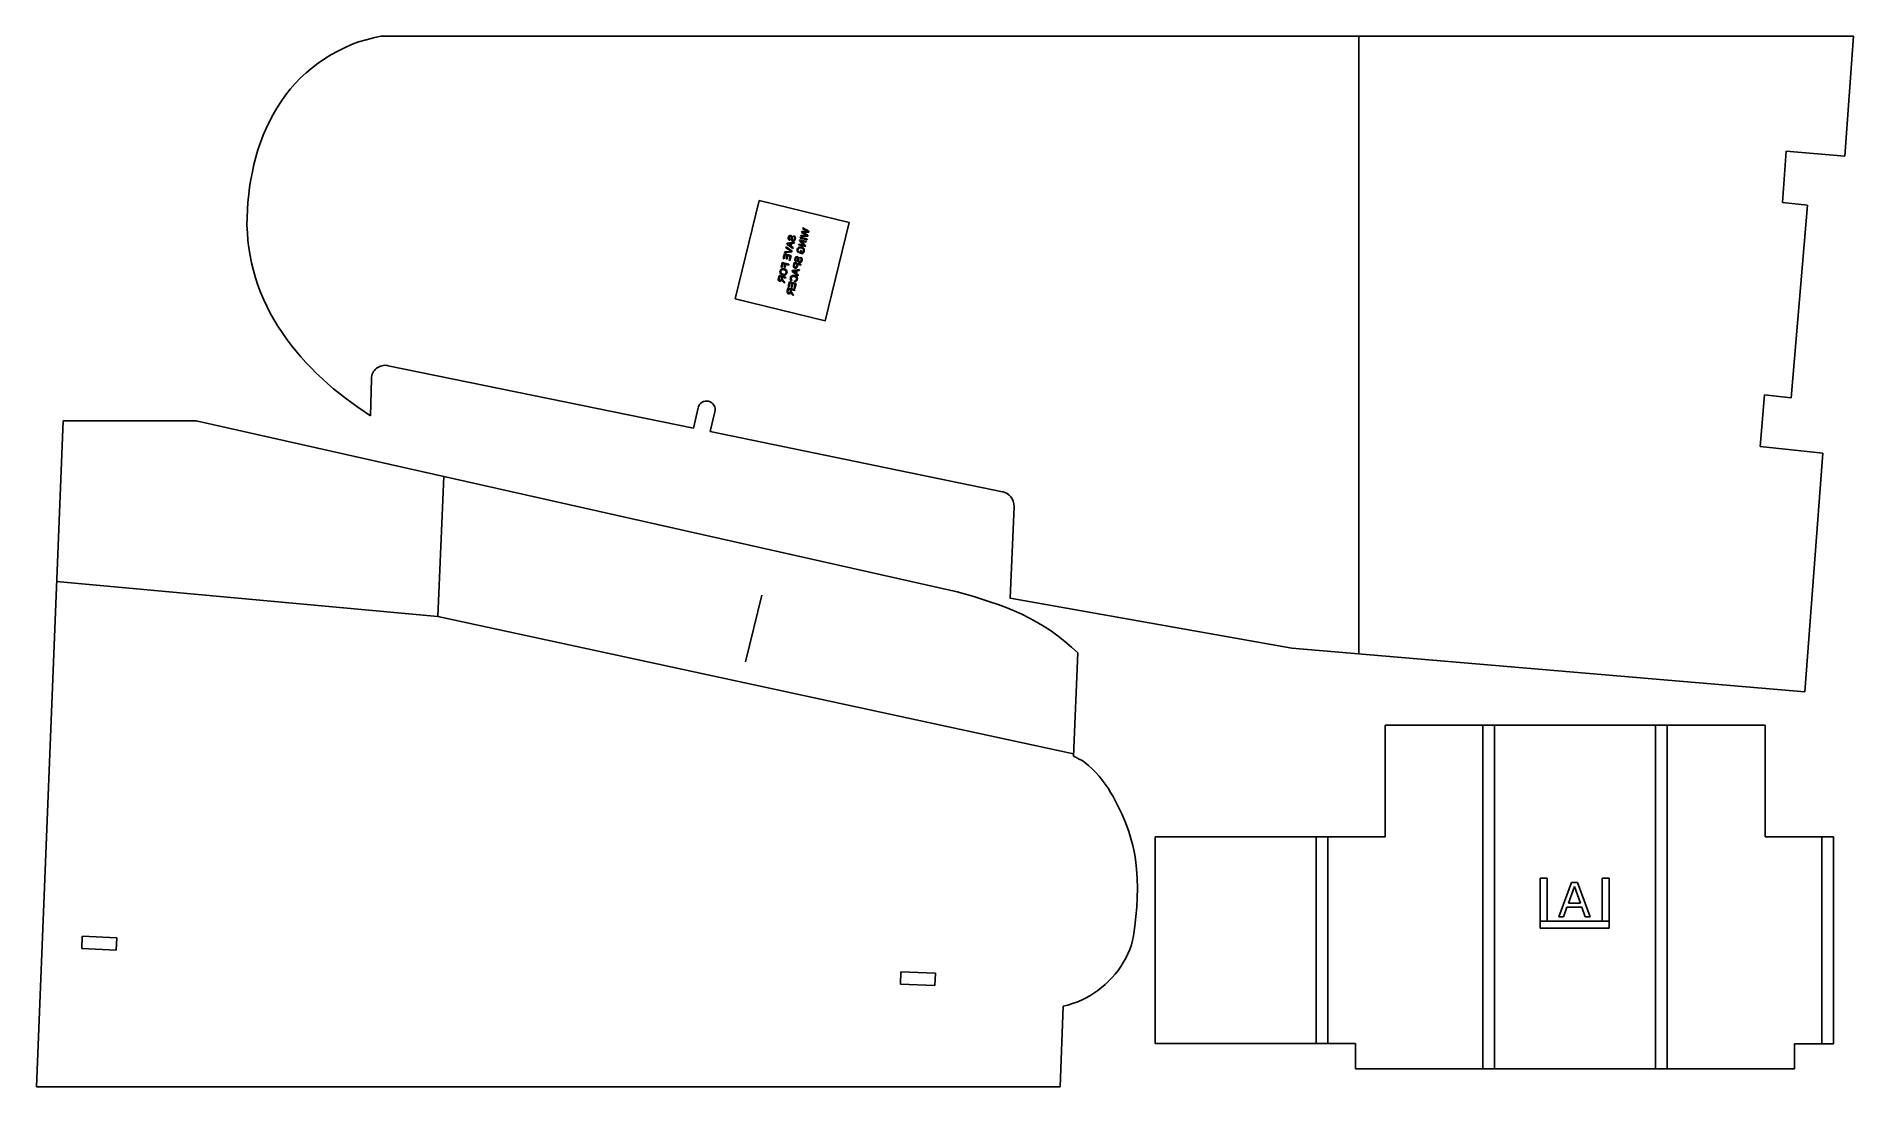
# Model space of a CAD drawing. Extents: x 5 to 676, y 32 to 420.
import ezdxf

# ---------------------------------------------------------------- set-up
doc = ezdxf.new("R2010")
doc.units = 0
doc.layers.add('Layer_1', color=7, linetype='CONTINUOUS')

msp = doc.modelspace()

# ---------------------------------------------------------------- linework, layer by layer
at = {"layer": 'Layer_1', "color": 7}
for p, q in [((119.008203, 415.566171), (121.587969, 416.707227)), ((121.587969, 416.707227), (124.217377, 417.69945)), ((124.217377, 417.69945), (126.945986, 418.54284)), ((126.945986, 418.54284), (129.674595, 419.187785)), ((129.674595, 419.187785), (132.452819, 419.783119)), ((132.452819, 419.783119), (676.042083, 419.783119)), ((672.767748, 375.529982), (676.042083, 419.783119)), ((107.0023, 408.174111), (109.234819, 409.860891)), ((109.234819, 409.860891), (111.566539, 411.448448)), ((111.566539, 411.448448), (113.997489, 412.93678)), ((113.997489, 412.93678), (116.478025, 414.325892)), ((116.478025, 414.325892), (119.008203, 415.566171)), ((100.800918, 402.369607), (102.785364, 404.403664)), ((102.785364, 404.403664), (104.819424, 406.338498)), ((104.819424, 406.338498), (107.0023, 408.174111)), ((95.591745, 395.672104), (97.228916, 398.003826)), ((97.228916, 398.003826), (98.965289, 400.236328)), ((98.965289, 400.236328), (100.800918, 402.369607)), ((91.325194, 388.379267), (92.615063, 390.859822)), ((92.615063, 390.859822), (94.053803, 393.290769)), ((94.053803, 393.290769), (95.591745, 395.672104)), ((88.001237, 380.590317), (88.993474, 383.219708)), ((88.993474, 383.219708), (90.084912, 385.799487)), ((90.084912, 385.799487), (91.325194, 388.379267)), ((86.264837, 375.182702), (87.058615, 377.911317)), ((87.058615, 377.911317), (88.001237, 380.590317)), ((651.087679, 377.365592), (649.797791, 358.46375)), ((672.767748, 375.529982), (651.087679, 377.365592)), ((84.429235, 366.947254), (84.974968, 369.725478)), ((84.974968, 369.725478), (85.570288, 372.45409)), ((85.570288, 372.45409), (86.264837, 375.182702)), ((83.635457, 361.341195), (83.982731, 364.119418)), ((83.982731, 364.119418), (84.429235, 366.947254)), ((83.040137, 352.907302), (83.139338, 355.735135)), ((83.139338, 355.735135), (83.337797, 358.513359)), ((83.337797, 358.513359), (83.635457, 361.341195)), ((649.797791, 358.46375), (659.025462, 357.471527)), ((659.025462, 357.471527), (652.972904, 286.22993)), ((82.990523, 350.079466), (83.040137, 352.907302)), ((83.139338, 347.251631), (82.990523, 350.079466)), ((288.135404, 349.103689), (288.053382, 348.768753)), ((290.442499, 347.844717), (288.135404, 349.103689)), ((83.337797, 344.423796), (83.139338, 347.251631)), ((83.685072, 341.645572), (83.337797, 344.423796)), ((282.340882, 343.423828), (282.254706, 343.072068)), ((282.254706, 343.072068), (284.474683, 341.457755)), ((285.040396, 343.766923), (282.340882, 343.423828)), ((283.647867, 342.466718), (283.027609, 342.891638)), ((283.062687, 343.209529), (283.852794, 343.303203)), ((283.329212, 344.45021), (283.429478, 344.757484)), ((283.852794, 343.303203), (283.647867, 342.466718)), ((283.889047, 342.300587), (284.141804, 343.332308)), ((284.565807, 341.829714), (283.889047, 342.300587)), ((284.141804, 343.332308), (284.955457, 343.420213)), ((284.771755, 346.100329), (284.669436, 345.798911)), ((284.771809, 346.100316), (284.771755, 346.100329)), ((284.955457, 343.420213), (285.040396, 343.766923)), ((286.650495, 343.040068), (286.573831, 342.727012)), ((286.573831, 342.727012), (289.041261, 342.122768)), ((288.587744, 342.565659), (286.650495, 343.040068)), ((287.049888, 344.670989), (286.967866, 344.336053)), ((286.967866, 344.336053), (288.587744, 342.565659)), ((289.517318, 344.066745), (287.049888, 344.670989)), ((287.270129, 345.570343), (287.190168, 345.243822)), ((287.190168, 345.243822), (289.657598, 344.639578)), ((289.737559, 344.966099), (287.270129, 345.570343)), ((287.438835, 346.259254), (287.358462, 345.93105)), ((287.358462, 345.93105), (289.991584, 346.00341)), ((289.119131, 346.258097), (287.438835, 346.259254)), ((289.123283, 342.457704), (287.501732, 344.228508)), ((287.501732, 344.228508), (289.440654, 343.753689)), ((287.793715, 347.708401), (287.697267, 347.314556)), ((287.697267, 347.314556), (288.859584, 346.655271)), ((289.57499, 347.769931), (287.793715, 347.708401)), ((288.053382, 348.768753), (289.578927, 347.997325)), ((290.06866, 346.318149), (288.316008, 347.298618)), ((288.352691, 347.448415), (290.360889, 347.511464)), ((289.041261, 342.122768), (289.123283, 342.457704)), ((289.440654, 343.753689), (289.517318, 344.066745)), ((289.657598, 344.639578), (289.737559, 344.966099)), ((289.991584, 346.00341), (290.06866, 346.318149)), ((290.360889, 347.511464), (290.442499, 347.844717)), ((84.131575, 338.817737), (83.685072, 341.645572)), ((84.67728, 336.089124), (84.131575, 338.817737)), ((85.371857, 333.310901), (84.67728, 336.089124)), ((280.578019, 336.228058), (280.170226, 334.563504)), ((280.461392, 334.492172), (280.789193, 335.83021)), ((283.045392, 335.623585), (280.578019, 336.228058)), ((280.789193, 335.83021), (281.553319, 335.64301)), ((281.378495, 339.495494), (280.941427, 337.711442)), ((280.941427, 337.711442), (281.232593, 337.640111)), ((281.232593, 337.640111), (281.589669, 339.097647)), ((281.553319, 335.64301), (281.269638, 334.485061)), ((283.845869, 338.891022), (281.378495, 339.495494)), ((281.451897, 339.795111), (284.155947, 340.15672)), ((281.533538, 340.12836), (281.451897, 339.795111)), ((283.489293, 340.355723), (281.533538, 340.12836)), ((281.560804, 334.413729), (281.844485, 335.571678)), ((281.589669, 339.097647), (282.34538, 338.912508)), ((281.844485, 335.571678), (282.965401, 335.297069)), ((282.004829, 342.052104), (281.91824, 341.698661)), ((281.91824, 341.698661), (283.553616, 340.618283)), ((284.238001, 340.491652), (282.004829, 342.052104)), ((282.34538, 338.912508), (282.010982, 337.547541)), ((282.010982, 337.547541), (282.300476, 337.476619)), ((282.300476, 337.476619), (282.634874, 338.841586)), ((282.634874, 338.841586), (283.474711, 338.635838)), ((282.965401, 335.297069), (283.045392, 335.623585)), ((283.474711, 338.635838), (283.103616, 337.121077)), ((283.103616, 337.121077), (283.394782, 337.049746)), ((283.394782, 337.049746), (283.845869, 338.891022)), ((284.155947, 340.15672), (284.238001, 340.491652)), ((284.474683, 341.457755), (284.565807, 341.829714)), ((284.985177, 336.239752), (284.757246, 335.308997)), ((287.452607, 335.635507), (284.985177, 336.239752)), ((285.041797, 335.210772), (285.196361, 335.841933)), ((285.196361, 335.841933), (286.07835, 335.625944)), ((285.807718, 336.589615), (285.907956, 336.896898)), ((286.07835, 335.625944), (285.922137, 334.988051)), ((286.214546, 334.921795), (286.369522, 335.554639)), ((286.369522, 335.554639), (287.372646, 335.308986)), ((286.598999, 339.847382), (286.751912, 340.122141)), ((287.367023, 340.727938), (287.108323, 339.683405)), ((287.108323, 339.683405), (288.023947, 339.45918)), ((287.250107, 338.239859), (287.147816, 337.938431)), ((287.250162, 338.239845), (287.250107, 338.239859)), ((287.656496, 340.657049), (287.367023, 340.727938)), ((287.372646, 335.308986), (287.452607, 335.635507)), ((287.477809, 339.931889), (287.656496, 340.657049)), ((287.937292, 339.819367), (287.477809, 339.931889)), ((86.116021, 330.631899), (85.371857, 333.310901)), ((87.009029, 327.903286), (86.116021, 330.631899)), ((279.407967, 331.452067), (279.139955, 330.358075)), ((281.875341, 330.847595), (279.407967, 331.452067)), ((279.409319, 330.277812), (279.60064, 331.058755)), ((279.60064, 331.058755), (280.41693, 330.858775)), ((280.170226, 334.563504), (280.461392, 334.492172)), ((280.41693, 330.858775), (280.244989, 330.156936)), ((280.606907, 330.410814), (280.699681, 330.789505)), ((280.699681, 330.789505), (281.79535, 330.521081)), ((280.776228, 329.266772), (281.342614, 328.673073)), ((281.443222, 329.083742), (281.009876, 329.536016)), ((281.269638, 334.485061), (281.560804, 334.413729)), ((281.278656, 333.590224), (281.278656, 333.590224)), ((281.342614, 328.673073), (281.443222, 329.083742)), ((281.356187, 333.928044), (281.356187, 333.928044)), ((281.79535, 330.521081), (281.875341, 330.847595)), ((283.248005, 329.146017), (282.811104, 327.361936)), ((283.102304, 327.290625), (283.459244, 328.748185)), ((285.715434, 328.541773), (283.248005, 329.146017)), ((283.459244, 328.748185), (284.214944, 328.563123)), ((284.03494, 329.430809), (284.189404, 329.733733)), ((284.25645, 333.264001), (284.170307, 332.912233)), ((284.170307, 332.912233), (286.390434, 331.29813)), ((286.955932, 333.607339), (284.25645, 333.264001)), ((285.563524, 332.307014), (284.943227, 332.731874)), ((284.978276, 333.049769), (285.768373, 333.143512)), ((285.030308, 329.488556), (285.032802, 329.141843)), ((285.030308, 329.488556), (285.030308, 329.488556)), ((285.768373, 333.143512), (285.563524, 332.307014)), ((285.80472, 332.140906), (286.057381, 333.172644)), ((286.481524, 331.670095), (285.80472, 332.140906)), ((286.057381, 333.172644), (286.871025, 333.260621)), ((286.390434, 331.29813), (286.481524, 331.670095)), ((286.871025, 333.260621), (286.955932, 333.607339)), ((88.001237, 325.273896), (87.009029, 327.903286)), ((89.092675, 322.694117), (88.001237, 325.273896)), ((90.283343, 320.114337), (89.092675, 322.694117)), ((282.685386, 326.848566), (282.417474, 325.754552)), ((285.152815, 326.244321), (282.685386, 326.848566)), ((282.686847, 325.674313), (282.878094, 326.455271)), ((282.811104, 327.361936), (283.102304, 327.290625)), ((282.878094, 326.455271), (283.694403, 326.255367)), ((283.694403, 326.255367), (283.522528, 325.553515)), ((284.214944, 328.563123), (283.880674, 327.198131)), ((283.880674, 327.198131), (284.170174, 327.127236)), ((283.884421, 325.807426), (283.97716, 326.186123)), ((283.97716, 326.186123), (285.072854, 325.9178)), ((284.053849, 324.663402), (284.62029, 324.069758)), ((284.170174, 327.127236), (284.504445, 328.492228)), ((284.72086, 324.480434), (284.287472, 324.932668)), ((284.504445, 328.492228), (285.344301, 328.286557)), ((284.62029, 324.069758), (284.72086, 324.480434)), ((285.344301, 328.286557), (284.973347, 326.771771)), ((284.973347, 326.771771), (285.26452, 326.700466)), ((285.072854, 325.9178), (285.152815, 326.244321)), ((285.26452, 326.700466), (285.715434, 328.541773)), ((91.573239, 317.584169), (90.283343, 320.114337)), ((92.962365, 315.153223), (91.573239, 317.584169)), ((94.401078, 312.722277), (92.962365, 315.153223)), ((95.93902, 310.340943), (94.401078, 312.722277)), ((97.576191, 308.05883), (95.93902, 310.340943)), ((99.262977, 305.776718), (97.576191, 308.05883)), ((101.048964, 303.593828), (99.262977, 305.776718)), ((102.884593, 301.410937), (101.048964, 303.593828)), ((104.76981, 299.32727), (102.884593, 301.410937)), ((106.704641, 297.293213), (104.76981, 299.32727)), ((108.689086, 295.308767), (106.704641, 297.293213)), ((110.772761, 293.373934), (108.689086, 295.308767)), ((135.082199, 298.136602), (247.749123, 275.017811)), ((112.856408, 291.488709), (110.772761, 293.373934)), ((114.989697, 289.653096), (112.856408, 291.488709)), ((117.172602, 287.867095), (114.989697, 289.653096)), ((128.583157, 279.582036), (128.980046, 293.324322)), ((119.405092, 286.130706), (117.172602, 287.867095)), ((121.637583, 284.443929), (119.405092, 286.130706)), ((123.969303, 282.806761), (121.637583, 284.443929)), ((128.583157, 279.582036), (123.969303, 282.806761)), ((249.584724, 282.608316), (247.749123, 275.017811)), ((643.100285, 287.321374), (641.512728, 268.320308)), ((652.972904, 286.22993), (643.100285, 287.321374)), ((5.24431, 31.858533), (15.116923, 277.780947)), ((15.116923, 277.780947), (64.231945, 277.780947)), ((345.179828, 214.576353), (64.231945, 277.780947)), ((253.950504, 273.777532), (255.736491, 281.11998)), ((253.950504, 273.777532), (361.904345, 251.601353)), ((641.512728, 268.320308), (664.631521, 265.839749)), ((664.631521, 265.839749), (658.08285, 177.730364)), ((364.682569, 212.30933), (366.170896, 246.144129)), ((266.943056, 188.77856), (272.995622, 213.435297)), ((351.232394, 212.889576), (345.179828, 214.576353)), ((354.258663, 211.946962), (351.232394, 212.889576)), ((357.235345, 210.954739), (354.258663, 211.946962)), ((360.212, 209.912904), (357.235345, 210.954739)), ((363.188682, 208.821461), (360.212, 209.912904)), ((366.115722, 207.630793), (363.188682, 208.821461)), ((468.667516, 193.754765), (364.682569, 212.30933)), ((368.993175, 206.340902), (366.115722, 207.630793)), ((371.821014, 204.951793), (368.993175, 206.340902)), ((374.549623, 203.413846), (371.821014, 204.951793)), ((377.278232, 201.776677), (374.549623, 203.413846)), ((379.907612, 200.040288), (377.278232, 201.776677)), ((382.43779, 198.204675), (379.907612, 200.040288)), ((384.918355, 196.269842), (382.43779, 198.204675)), ((387.299689, 194.186175), (384.918355, 196.269842)), ((389.631409, 192.052894), (387.299689, 194.186175)), ((389.631409, 192.052894), (388.093467, 153.901929)), ((658.08285, 177.730364), (468.667516, 193.754765)), ((503.132328, 165.409103), (503.132328, 124.132635)), ((643.383032, 165.409103), (503.132328, 165.409103)), ((643.383032, 165.409103), (643.383032, 124.132635)), ((388.539971, 153.703485), (388.093467, 153.901929)), ((388.887246, 153.50504), (388.539971, 153.703485)), ((389.135291, 153.356205), (388.887246, 153.50504)), ((389.383364, 153.256984), (389.135291, 153.356205)), ((389.730639, 153.058539), (389.383364, 153.256984)), ((389.978684, 152.959318), (389.730639, 153.058539)), ((390.425188, 152.711262), (389.978684, 152.959318)), ((391.020507, 152.413594), (390.425188, 152.711262)), ((391.66547, 152.016705), (391.020507, 152.413594)), ((392.310404, 151.570204), (391.66547, 152.016705)), ((393.649915, 150.528372), (392.310404, 151.570204)), ((394.989398, 149.288093), (393.649915, 150.528372)), ((396.279295, 147.948593), (394.989398, 149.288093)), ((397.519577, 146.509869), (396.279295, 147.948593)), ((398.710244, 145.021536), (397.519577, 146.509869)), ((399.801682, 143.5332), (398.710244, 145.021536)), ((400.843534, 142.044865), (399.801682, 143.5332)), ((401.786128, 140.556532), (400.843534, 142.044865)), ((402.679136, 139.018587), (401.786128, 140.556532)), ((404.365921, 135.843472), (402.679136, 139.018587)), ((405.903863, 132.668359), (404.365921, 135.843472)), ((407.292961, 129.394025), (405.903863, 132.668359)), ((408.483628, 126.070079), (407.292961, 129.394025)), ((409.029362, 124.383299), (408.483628, 126.070079)), ((409.52548, 122.696522), (409.029362, 124.383299)), ((409.971984, 120.96013), (409.52548, 122.696522)), ((410.319258, 119.273352), (409.971984, 120.96013)), ((503.132328, 124.132635), (418.247671, 124.132635)), ((418.247671, 124.132635), (418.247671, 47.830703)), ((643.383032, 124.132635), (668.635091, 124.132635)), ((668.635091, 124.132635), (668.635091, 47.731479)), ((410.666533, 117.536963), (410.319258, 119.273352)), ((410.964192, 115.800571), (410.666533, 117.536963)), ((411.361082, 112.278181), (410.964192, 115.800571)), ((411.55954, 108.75579), (411.361082, 112.278181)), ((411.658741, 105.2334), (411.55954, 108.75579)), ((411.410696, 98.139005), (411.55954, 101.661398)), ((411.55954, 101.661398), (411.658741, 105.2334)), ((410.666533, 91.143836), (411.113037, 94.666227)), ((411.113037, 94.666227), (411.410696, 98.139005)), ((409.872754, 85.885054), (410.220029, 87.621443)), ((410.220029, 87.621443), (410.666533, 91.143836)), ((407.342576, 79.336384), (408.136354, 80.92394)), ((408.136354, 80.92394), (408.830931, 82.561108)), ((408.830931, 82.561108), (409.426251, 84.198277)), ((409.426251, 84.198277), (409.872754, 85.885054)), ((403.423299, 73.432659), (404.514737, 74.821771)), ((404.514737, 74.821771), (405.506974, 76.260494)), ((405.506974, 76.260494), (406.449596, 77.748827)), ((406.449596, 77.748827), (407.342576, 79.336384)), ((395.584746, 66.338266), (397.023459, 67.380101)), ((397.023459, 67.380101), (398.412585, 68.471545)), ((398.412585, 68.471545), (399.752068, 69.6126)), ((399.752068, 69.6126), (401.041964, 70.852879)), ((401.041964, 70.852879), (402.282247, 72.093159)), ((402.282247, 72.093159), (403.423299, 73.432659)), ((384.223806, 61.625209), (383.181954, 31.858533)), ((384.223806, 61.625209), (385.960178, 62.022098)), ((385.960178, 62.022098), (387.646964, 62.518208)), ((387.646964, 62.518208), (389.33375, 63.113542)), ((389.33375, 63.113542), (390.970921, 63.758487)), ((390.970921, 63.758487), (392.558477, 64.552265)), ((392.558477, 64.552265), (394.096419, 65.395655)), ((394.096419, 65.395655), (395.584746, 66.338266)), ((418.247671, 47.830703), (492.217891, 47.830703)), ((492.217891, 47.830703), (492.217891, 38.404585)), ((654.198267, 38.404585), (654.198267, 47.731479)), ((654.198267, 47.731479), (668.635091, 47.731479)), ((492.217891, 38.404585), (654.198267, 38.404585)), ((383.181954, 31.858533), (5.24431, 31.858533))]:
    msp.add_line(p, q, dxfattribs=at)
at = {"layer": 'Layer_1', "color": 3}
for p, q in [((493.44897, 419.775457), (493.44897, 191.638787)), ((263.227798, 322.84295), (272.108175, 359.108693)), ((272.108175, 359.108693), (305.24843, 351.022078)), ((305.24843, 351.022078), (296.41764, 314.756333)), ((296.41764, 314.756333), (263.227798, 322.84295)), ((153.432768, 205.497515), (12.735589, 218.446021)), ((560.383591, 108.902015), (562.91377, 108.902015)), ((560.383591, 108.902015), (560.383591, 90.446671)), ((562.91377, 93.026451), (562.91377, 108.902015)), ((583.254344, 108.902015), (585.784495, 108.902015)), ((583.254344, 108.902015), (583.254344, 93.026451)), ((585.784495, 108.902015), (585.784495, 90.446671)), ((571.893375, 107.314459), (567.27955, 94.614007)), ((570.752323, 99.575121), (572.984813, 105.826123)), ((574.125894, 107.314459), (571.893375, 107.314459)), ((572.984813, 105.826123), (575.217332, 99.575121)), ((578.73972, 94.614007), (574.125894, 107.314459)), ((567.27955, 94.614007), (568.966336, 94.614007)), ((568.966336, 94.614007), (570.20659, 98.136397)), ((570.20659, 98.136397), (575.713451, 98.136397)), ((575.217332, 99.575121), (570.752323, 99.575121)), ((575.713451, 98.136397), (576.953705, 94.614007)), ((576.953705, 94.614007), (578.73972, 94.614007)), ((560.383591, 93.026451), (585.784495, 93.026451)), ((560.383591, 90.446671), (585.784495, 90.446671))]:
    msp.add_line(p, q, dxfattribs=at)
at = {"layer": 'Layer_1', "color": 1}
for p, q in [((155.714873, 257.192322), (153.432768, 205.497515)), ((153.432768, 205.497515), (388.093467, 154.794937)), ((539.199623, 165.409103), (539.199623, 38.404599)), ((543.515817, 165.409103), (543.515817, 38.404599)), ((602.949956, 165.409103), (602.949956, 38.404599)), ((607.266122, 165.409103), (607.266122, 38.404599)), ((477.681838, 124.132635), (477.681838, 47.830697)), ((481.998004, 124.132635), (481.998004, 47.830697)), ((664.318926, 124.132635), (664.318926, 47.731476)), ((22.012854, 82.858777), (22.211313, 87.422999)), ((22.211313, 87.422999), (34.911765, 86.877269)), ((34.713306, 82.313046), (22.012854, 82.858777)), ((34.911765, 86.877269), (34.713306, 82.313046)), ((324.194319, 69.711815), (324.392749, 74.276038)), ((324.392749, 74.276038), (337.093201, 73.730335)), ((336.894771, 69.166113), (324.194319, 69.711815)), ((337.093201, 73.730335), (336.894771, 69.166113))]:
    msp.add_line(p, q, dxfattribs=at)
at = {"layer": 'Layer_1', "color": 7}
for points in [[(282.558854, 343.192022), (282.724752, 343.184682), (282.892697, 343.190518), (283.062687, 343.209529)], [(283.027609, 342.891638), (282.839272, 343.021035), (282.68302, 343.121163), (282.558854, 343.192022)], [(282.819223, 345.558177), (282.774417, 345.375285), (282.764704, 345.206988), (282.790083, 345.053286)], [(282.790083, 345.053286), (282.814072, 344.898735), (282.874085, 344.769852), (282.970121, 344.666637)], [(283.014294, 345.990307), (282.92493, 345.868284), (282.859907, 345.72424), (282.819223, 345.558177)], [(282.970121, 344.666637), (283.066156, 344.56342), (283.185853, 344.491278), (283.329212, 344.45021)], [(283.337579, 346.239376), (283.211419, 346.195354), (283.103657, 346.112331), (283.014294, 345.990307)], [(283.118091, 345.015746), (283.062073, 345.131758), (283.057292, 345.284577), (283.103747, 345.474203)], [(283.103747, 345.474203), (283.152127, 345.671681), (283.223916, 345.80693), (283.319115, 345.879948)], [(283.429478, 344.757484), (283.27763, 344.812526), (283.173834, 344.898613), (283.118091, 345.015746)], [(283.319115, 345.879948), (283.412906, 345.952122), (283.51086, 345.9757), (283.612978, 345.950683)], [(283.711957, 346.260056), (283.587399, 346.290571), (283.462606, 346.283678), (283.337579, 346.239376)], [(283.612978, 345.950683), (283.701609, 345.92897), (283.766707, 345.879124), (283.808274, 345.801145)], [(283.998925, 346.098764), (283.920933, 346.17853), (283.825277, 346.232294), (283.711957, 346.260056)], [(283.808274, 345.801145), (283.850098, 345.724293), (283.868872, 345.546043), (283.864598, 345.266396)], [(283.864598, 345.266396), (283.858914, 344.985902), (283.866419, 344.790788), (283.887111, 344.681052)], [(283.887111, 344.681052), (283.918116, 344.521216), (283.976293, 344.394567), (284.061642, 344.301105)], [(284.163077, 345.778451), (284.130227, 345.911384), (284.07551, 346.018156), (283.998925, 346.098764)], [(284.061642, 344.301105), (284.145858, 344.20792), (284.254166, 344.14511), (284.386564, 344.112674)], [(284.201236, 345.264205), (284.201775, 345.50433), (284.189056, 345.675745), (284.163077, 345.778451)], [(284.213106, 344.795653), (284.203521, 344.868176), (284.199564, 345.02436), (284.201236, 345.264205)], [(284.305111, 344.537614), (284.257757, 344.596791), (284.227088, 344.682804), (284.213106, 344.795653)], [(284.490587, 344.420811), (284.413177, 344.439776), (284.351351, 344.47871), (284.305111, 344.537614)], [(284.386564, 344.112674), (284.517847, 344.080511), (284.651039, 344.087726), (284.786138, 344.134318)], [(284.719988, 344.439543), (284.64335, 344.408364), (284.566883, 344.40212), (284.490587, 344.420811)], [(284.669436, 345.798911), (284.789288, 345.75409), (284.882584, 345.695553), (284.949321, 345.623298)], [(284.923418, 344.6145), (284.863011, 344.528201), (284.795201, 344.469882), (284.719988, 344.439543)], [(285.183165, 345.856812), (285.072773, 345.974251), (284.935655, 346.055419), (284.771809, 346.100316)], [(284.786138, 344.134318), (284.920123, 344.181183), (285.036979, 344.26733), (285.136708, 344.392759)], [(285.059771, 344.930777), (285.029259, 344.80623), (284.983808, 344.700804), (284.923418, 344.6145)], [(284.949321, 345.623298), (285.01467, 345.550197), (285.058289, 345.451496), (285.080178, 345.327195)], [(285.080178, 345.327195), (285.100934, 345.203171), (285.094131, 345.071031), (285.059771, 344.930777)], [(285.136708, 344.392759), (285.235011, 344.51735), (285.305741, 344.667727), (285.348898, 344.843888)], [(285.389003, 345.429946), (285.360762, 345.596241), (285.292149, 345.73853), (285.183165, 345.856812)], [(285.348898, 344.843888), (285.4036, 345.067174), (285.416968, 345.262526), (285.389003, 345.429946)], [(288.045467, 347.446937), (288.165128, 347.444989), (288.267536, 347.445482), (288.352691, 347.448415)], [(288.316008, 347.298618), (288.169634, 347.380849), (288.079454, 347.430288), (288.045467, 347.446937)], [(288.859584, 346.655271), (289.147562, 346.490789), (289.423072, 346.355526), (289.686115, 346.249482)], [(289.686115, 346.249482), (289.522463, 346.256256), (289.333469, 346.259128), (289.119131, 346.258097)], [(290.058305, 347.76932), (289.77923, 347.771058), (289.618125, 347.771262), (289.57499, 347.769931)], [(289.578927, 347.997325), (289.738479, 347.915436), (289.898272, 347.839434), (290.058305, 347.76932)], [(283.925804, 340.389727), (283.781812, 340.384564), (283.636308, 340.373229), (283.489293, 340.355723)], [(283.553616, 340.618283), (283.68459, 340.531484), (283.808652, 340.455299), (283.925804, 340.389727)], [(285.297627, 337.697532), (285.252838, 337.514636), (285.243149, 337.346335), (285.268561, 337.192631)], [(285.268561, 337.192631), (285.292546, 337.038089), (285.352562, 336.909213), (285.448606, 336.806006)], [(285.492657, 338.129677), (285.403304, 338.007645), (285.338294, 337.863597), (285.297627, 337.697532)], [(285.448606, 336.806006), (285.544652, 336.7028), (285.664356, 336.63067), (285.807718, 336.589615)], [(285.815919, 338.378776), (285.689763, 338.33474), (285.582009, 338.251707), (285.492657, 338.129677)], [(285.596544, 337.155129), (285.540516, 337.271135), (285.53572, 337.423952), (285.582158, 337.613581)], [(285.582158, 337.613581), (285.630519, 337.811064), (285.702296, 337.946319), (285.797488, 338.019347)], [(285.907956, 336.896898), (285.756121, 336.951921), (285.652317, 337.037998), (285.596544, 337.155129)], [(285.797488, 338.019347), (285.891272, 338.091527), (285.989224, 338.115114), (286.091344, 338.090106)], [(286.190295, 338.399491), (286.065752, 338.42999), (285.94096, 338.423085), (285.815919, 338.378776)], [(286.114148, 341.036536), (286.070458, 340.858128), (286.060202, 340.689967), (286.083382, 340.532052)], [(286.083382, 340.532052), (286.105172, 340.373289), (286.157646, 340.240314), (286.240803, 340.133126)], [(286.091344, 338.090106), (286.179977, 338.068401), (286.24508, 338.018562), (286.286655, 337.940589)], [(286.425138, 341.650799), (286.277988, 341.487023), (286.174325, 341.282268), (286.114148, 341.036536)], [(286.477278, 338.238225), (286.399279, 338.317984), (286.303618, 338.371739), (286.190295, 338.399491)], [(286.240803, 340.133126), (286.323978, 340.025934), (286.443377, 339.930686), (286.598999, 339.847382)], [(286.286655, 337.940589), (286.328486, 337.86374), (286.347276, 337.685492), (286.343027, 337.405845)], [(286.343027, 337.405845), (286.337371, 337.125352), (286.344894, 336.93024), (286.365596, 336.820508)], [(286.375515, 340.610372), (286.35677, 340.723192), (286.362648, 340.841878), (286.393148, 340.966428)], [(286.365596, 336.820508), (286.396615, 336.660673), (286.454804, 336.534029), (286.540162, 336.440577)], [(286.489493, 340.332693), (286.431156, 340.405258), (286.393163, 340.497817), (286.375515, 340.610372)], [(286.393148, 340.966428), (286.429694, 341.115662), (286.484293, 341.239067), (286.556944, 341.336644)], [(286.996033, 341.971275), (286.762586, 341.9214), (286.572287, 341.814575), (286.425138, 341.650799)], [(286.64146, 337.917927), (286.608597, 338.050856), (286.55387, 338.157622), (286.477278, 338.238225)], [(286.751912, 340.122141), (286.635322, 340.189941), (286.547849, 340.260125), (286.489493, 340.332693)], [(286.540162, 336.440577), (286.624387, 336.3474), (286.7327, 336.2846), (286.865101, 336.252176)], [(286.556944, 341.336644), (286.628481, 341.434492), (286.709526, 341.508009), (286.800081, 341.557196)], [(286.679667, 337.403688), (286.680184, 337.643811), (286.667448, 337.815224), (286.64146, 337.917927)], [(286.69158, 336.935137), (286.681988, 337.007658), (286.678017, 337.163842), (286.679667, 337.403688)], [(286.78361, 336.677108), (286.73625, 336.736281), (286.705573, 336.82229), (286.69158, 336.935137)], [(286.969096, 336.560323), (286.891684, 336.57928), (286.829855, 336.618209), (286.78361, 336.677108)], [(286.800081, 341.557196), (286.890343, 341.605264), (286.984324, 341.636959), (287.082024, 341.65228)], [(286.865101, 336.252176), (286.99637, 336.22003), (287.12956, 336.227257), (287.264674, 336.273857)], [(287.198468, 336.579082), (287.121851, 336.547892), (287.045394, 336.541639), (286.969096, 336.560323)], [(287.704261, 341.956615), (287.464148, 342.015416), (287.228072, 342.020303), (286.996033, 341.971275)], [(287.082024, 341.65228), (287.250025, 341.677743), (287.423225, 341.668631), (287.601624, 341.624943)], [(287.147816, 337.938431), (287.267673, 337.893622), (287.360973, 337.835092), (287.427718, 337.762844)], [(287.401882, 336.754056), (287.341501, 336.667749), (287.273696, 336.609424), (287.198468, 336.579082)], [(287.661513, 337.996389), (287.551128, 338.113811), (287.414011, 338.194963), (287.250162, 338.239845)], [(287.264674, 336.273857), (287.398654, 336.320732), (287.515493, 336.406892), (287.615193, 336.532337)], [(287.538232, 337.070336), (287.507731, 336.945788), (287.462281, 336.840361), (287.401882, 336.754056)], [(287.427718, 337.762844), (287.493074, 337.689751), (287.536693, 337.591057), (287.558575, 337.466762)], [(287.558575, 337.466762), (287.579361, 337.342737), (287.57258, 337.210595), (287.538232, 337.070336)], [(287.601624, 341.624943), (287.821561, 341.571083), (287.996374, 341.48843), (288.126063, 341.376983)], [(287.615193, 336.532337), (287.713502, 336.656931), (287.784227, 336.80731), (287.827367, 336.983474)], [(287.867418, 337.569535), (287.839161, 337.735827), (287.770527, 337.878112), (287.661513, 337.996389)], [(288.325251, 341.643981), (288.153618, 341.793052), (287.946621, 341.897264), (287.704261, 341.956615)], [(287.827367, 336.983474), (287.882048, 337.206765), (287.895399, 337.402118), (287.867418, 337.569535)], [(288.187362, 340.082821), (288.099399, 339.96164), (288.016043, 339.873822), (287.937292, 339.819367)], [(288.023947, 339.45918), (288.191146, 339.588312), (288.328167, 339.730187), (288.43501, 339.884803)], [(288.126063, 341.376983), (288.255496, 341.264412), (288.338399, 341.126958), (288.374772, 340.964623)], [(288.36954, 340.477081), (288.334917, 340.335699), (288.274191, 340.20428), (288.187362, 340.082821)], [(288.666682, 341.085815), (288.610694, 341.308852), (288.496884, 341.494907), (288.325251, 341.643981)], [(288.374772, 340.964623), (288.411127, 340.802294), (288.409383, 340.63978), (288.36954, 340.477081)], [(288.43501, 339.884803), (288.540739, 340.039695), (288.615586, 340.206906), (288.65955, 340.386436)], [(288.65955, 340.386436), (288.718903, 340.628802), (288.72128, 340.861928), (288.666682, 341.085815)], [(279.139955, 330.358075), (279.086077, 330.138153), (279.06756, 329.965471), (279.084404, 329.840029)], [(279.084404, 329.840029), (279.100133, 329.714857), (279.155716, 329.604305), (279.251153, 329.508371)], [(279.251153, 329.508371), (279.346589, 329.412438), (279.462188, 329.347841), (279.597949, 329.314582)], [(279.423956, 329.849613), (279.369392, 329.952185), (279.364513, 330.094918), (279.409319, 330.277812)], [(279.680414, 329.651196), (279.563732, 329.679782), (279.478246, 329.745921), (279.423956, 329.849613)], [(279.597949, 329.314582), (279.772999, 329.271697), (279.934428, 329.292213), (280.082237, 329.376131)], [(279.918666, 329.662407), (279.839508, 329.635414), (279.760091, 329.631677), (279.680414, 329.651196)], [(279.757308, 333.067323), (279.701506, 332.839547), (279.705623, 332.620881), (279.76966, 332.411324)], [(280.314348, 333.833602), (280.028202, 333.670583), (279.842522, 333.415157), (279.757308, 333.067323)], [(279.76966, 332.411324), (279.833677, 332.20177), (279.951625, 332.02539), (280.123504, 331.882183)], [(280.113776, 329.817991), (280.061746, 329.741534), (279.996709, 329.689672), (279.918666, 329.662407)], [(280.054778, 332.527019), (280.003644, 332.677514), (279.998006, 332.83411), (280.037865, 332.996807)], [(280.037865, 332.996807), (280.094491, 333.227947), (280.222941, 333.407595), (280.423215, 333.53575)], [(280.330198, 332.143762), (280.196329, 332.247921), (280.104523, 332.375674), (280.054778, 332.527019)], [(280.082237, 329.376131), (280.230063, 329.460044), (280.34925, 329.616389), (280.439797, 329.845166)], [(280.244989, 330.156936), (280.208429, 330.007704), (280.164692, 329.894722), (280.113776, 329.817991)], [(280.123504, 331.882183), (280.293975, 331.738135), (280.502636, 331.635873), (280.749486, 331.575398)], [(281.356187, 333.928044), (280.946639, 334.028378), (280.59936, 333.996897), (280.314348, 333.833602)], [(280.83017, 331.912446), (280.629316, 331.961653), (280.462658, 332.038758), (280.330198, 332.143762)], [(280.423215, 333.53575), (280.622118, 333.663051), (280.907265, 333.681209), (281.278656, 333.590224)], [(280.439797, 329.845166), (280.460132, 329.748601), (280.485004, 329.672928), (280.514413, 329.618148)], [(280.514413, 329.618148), (280.578565, 329.501335), (280.665836, 329.38421), (280.776228, 329.266772)], [(280.603501, 330.06197), (280.583907, 330.117914), (280.574128, 330.172643), (280.574163, 330.226157)], [(280.574163, 330.226157), (280.575375, 330.265108), (280.58629, 330.32666), (280.606907, 330.410814)], [(280.727644, 329.854932), (280.664219, 329.935886), (280.622838, 330.004899), (280.603501, 330.06197)], [(281.009876, 329.536016), (280.885146, 329.667672), (280.791068, 329.773977), (280.727644, 329.854932)], [(280.749486, 331.575398), (280.9997, 331.514099), (281.235922, 331.50975), (281.458152, 331.56235)], [(281.624202, 331.97126), (281.412383, 331.854259), (281.147706, 331.834654), (280.83017, 331.912446)], [(281.278656, 333.590224), (281.575999, 333.517379), (281.790988, 333.380262), (281.923624, 333.178875)], [(281.937545, 333.635756), (281.766525, 333.777563), (281.572739, 333.874992), (281.356187, 333.928044)], [(281.458152, 331.56235), (281.680365, 331.614956), (281.8652, 331.721321), (282.012655, 331.881447)], [(282.031844, 332.513662), (281.971644, 332.267933), (281.835763, 332.087133), (281.624202, 331.97126)], [(281.923624, 333.178875), (282.054871, 332.976638), (282.090944, 332.754901), (282.031844, 332.513662)], [(282.295174, 333.107475), (282.227776, 333.317858), (282.108566, 333.493951), (281.937545, 333.635756)], [(282.012655, 331.881447), (282.158995, 332.041843), (282.258417, 332.229197), (282.31092, 332.443508)], [(282.31092, 332.443508), (282.367821, 332.67577), (282.362572, 332.897093), (282.295174, 333.107475)], [(283.554893, 330.581322), (283.494441, 330.334468), (283.506445, 330.111497), (283.590904, 329.912412)], [(283.851434, 331.143821), (283.707047, 330.986502), (283.6082, 330.799002), (283.554893, 330.581322)], [(283.590904, 329.912412), (283.675362, 329.713326), (283.823375, 329.552792), (284.03494, 329.430809)], [(283.858246, 330.078866), (283.802992, 330.207765), (283.795562, 330.354686), (283.835954, 330.519629)], [(283.835954, 330.519629), (283.882392, 330.709258), (283.966714, 330.856903), (284.08892, 330.962564)], [(284.389973, 331.456161), (284.173925, 331.404406), (283.994412, 331.300293), (283.851434, 331.143821)], [(284.189404, 329.733733), (284.023886, 329.834924), (283.9135, 329.949968), (283.858246, 330.078866)], [(284.08892, 330.962564), (284.210869, 331.067096), (284.355018, 331.126349), (284.521368, 331.140323)], [(285.097405, 331.438131), (284.840442, 331.501058), (284.604632, 331.507068), (284.389973, 331.456161)], [(284.474443, 333.032212), (284.640342, 333.024888), (284.808286, 333.03074), (284.978276, 333.049769)], [(284.943227, 332.731874), (284.754896, 332.86125), (284.598635, 332.961362), (284.474443, 333.032212)], [(284.521368, 331.140323), (284.686621, 331.154565), (284.850598, 331.141765), (285.013298, 331.101921)], [(284.688907, 334.927896), (284.679424, 334.801766), (284.693272, 334.690738), (284.730449, 334.59481)], [(284.757246, 335.308997), (284.717128, 335.145176), (284.694348, 335.018142), (284.688907, 334.927896)], [(284.730449, 334.59481), (284.766494, 334.499161), (284.829522, 334.414149), (284.919533, 334.339775)], [(284.919533, 334.339775), (285.009269, 334.264278), (285.115294, 334.211553), (285.237607, 334.1816)], [(284.989123, 334.900758), (284.987968, 334.95932), (285.005526, 335.062658), (285.041797, 335.210772)], [(285.085275, 334.659561), (285.023847, 334.729315), (284.991797, 334.809714), (284.989123, 334.900758)], [(285.013298, 331.101921), (285.223111, 331.05054), (285.399144, 330.975319), (285.541396, 330.876258)], [(285.562941, 329.631077), (285.426427, 329.530112), (285.248883, 329.482605), (285.030308, 329.488556)], [(285.032802, 329.141843), (285.317747, 329.144615), (285.552752, 329.217894), (285.737816, 329.361681)], [(285.330129, 334.515749), (285.226895, 334.54103), (285.145277, 334.588967), (285.085275, 334.659561)], [(285.727124, 331.146548), (285.542947, 331.283233), (285.33304, 331.380427), (285.097405, 331.438131)], [(285.237607, 334.1816), (285.447439, 334.130215), (285.64163, 334.153427), (285.82018, 334.251236)], [(285.694269, 334.567515), (285.594016, 334.498106), (285.472636, 334.480851), (285.330129, 334.515749)], [(285.541396, 330.876258), (285.682259, 330.776347), (285.775596, 330.652395), (285.821409, 330.504401)], [(285.834924, 330.056866), (285.790135, 329.87397), (285.699474, 329.73204), (285.562941, 329.631077)], [(285.922137, 334.988051), (285.870478, 334.777103), (285.794522, 334.636924), (285.694269, 334.567515)], [(286.105245, 330.650759), (286.037068, 330.843481), (285.911028, 331.008744), (285.727124, 331.146548)], [(285.737816, 329.361681), (285.92149, 329.504619), (286.04479, 329.704565), (286.107714, 329.961518)], [(285.82018, 334.251236), (285.997634, 334.349312), (286.129089, 334.572832), (286.214546, 334.921795)], [(285.821409, 330.504401), (285.867239, 330.3564), (285.871744, 330.207222), (285.834924, 330.056866)], [(286.107714, 329.961518), (286.172838, 330.227448), (286.172014, 330.457195), (286.105245, 330.650759)], [(282.417474, 325.754552), (282.363617, 325.534627), (282.345117, 325.361943), (282.361972, 325.2365)], [(282.361972, 325.2365), (282.377712, 325.111332), (282.433306, 325.000786), (282.528751, 324.904861)], [(282.528751, 324.904861), (282.624197, 324.808936), (282.739802, 324.74435), (282.875565, 324.711104)], [(282.701524, 325.246118), (282.64695, 325.348685), (282.642057, 325.491417), (282.686847, 325.674313)], [(282.957999, 325.047723), (282.841315, 325.076298), (282.755823, 325.14243), (282.701524, 325.246118)], [(282.875565, 324.711104), (283.05062, 324.668235), (283.212047, 324.688766), (283.359848, 324.772697)], [(283.19625, 325.058956), (283.117095, 325.031955), (283.037678, 325.028211), (282.957999, 325.047723)], [(283.391347, 325.214561), (283.339323, 325.138098), (283.274291, 325.08623), (283.19625, 325.058956)], [(283.359848, 324.772697), (283.507666, 324.856622), (283.626838, 325.012977), (283.717364, 325.241763)], [(283.522528, 325.553515), (283.485981, 325.404279), (283.442254, 325.291294), (283.391347, 325.214561)], [(283.717364, 325.241763), (283.737708, 325.145201), (283.762588, 325.069532), (283.792002, 325.014754)], [(283.792002, 325.014754), (283.856164, 324.897946), (283.943446, 324.780828), (284.053849, 324.663402)], [(283.881048, 325.458581), (283.861449, 325.514522), (283.851664, 325.569249), (283.851694, 325.622763)], [(283.851694, 325.622763), (283.852904, 325.661716), (283.863813, 325.72327), (283.884421, 325.807426)], [(284.00521, 325.251555), (283.941778, 325.332504), (283.90039, 325.401513), (283.881048, 325.458581)], [(284.287472, 324.932668), (284.162729, 325.06431), (284.068642, 325.170606), (284.00521, 325.251555)], [(128.932576, 293.347987), (128.976208, 294.849427), (129.681397, 296.254772), (130.859053, 297.187159)], [(130.859053, 297.187159), (132.036682, 298.119551), (133.566298, 298.483562), (135.037749, 298.181634)], [(249.52732, 282.648307), (249.946674, 284.365076), (251.678361, 285.416842), (253.395148, 284.997474)], [(253.395148, 284.997474), (255.111962, 284.57808), (256.163719, 282.84639), (255.744281, 281.129596)], [(361.860149, 251.641324), (364.426227, 251.114762), (366.229994, 248.802541), (366.116258, 246.185429)]]:
    msp.add_open_spline(points, degree=3, dxfattribs=at)

doc.saveas('drawing.dxf')
